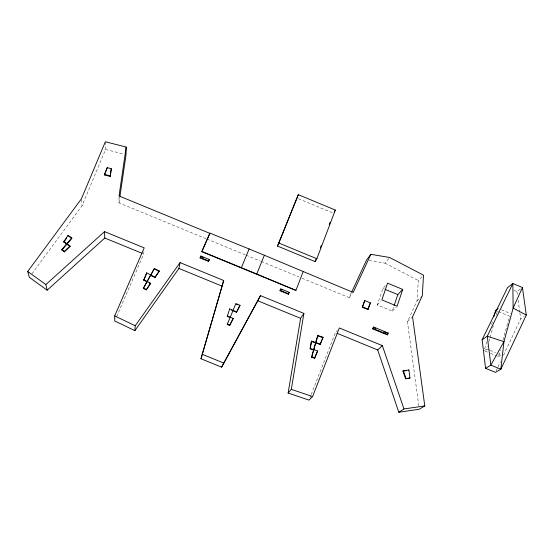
<?xml version="1.0" encoding="UTF-8"?>
<svg xmlns="http://www.w3.org/2000/svg" width="554" height="554" viewBox="0 0 554 554"><rect width="100%" height="100%" fill="white"/><g stroke="black" fill="none" stroke-linecap="round" stroke-linejoin="round"><path stroke-width="0.42" stroke-dasharray="2.77 2.08" d="M206.095 238.726L118.992 202.875L119.02 197.681M418.824 405.833L407.432 321.611L417.058 300.85L418.332 280.546L423.526 275.179M143.895 251.703L143.715 253.988L116.451 317.054M118.992 202.875L119.858 196.954M490.525 353.327L498.455 356.596L500.262 350.003M502.977 340.108L509.535 316.209L498.655 311.715M486.737 341.673L484.182 350.717L486.793 349.006L487.492 346.527M488.891 341.562L489.819 338.252M490.048 337.421L493.309 325.842M496.329 315.087L497.492 310.946M491.606 324.409L492.534 321.119M385.494 285.518L382.918 288.454L377.288 304.949L392.301 311.126L393.873 306.404M309.963 397.71L310.905 395.3M311.223 394.496L335.419 332.622L337.386 330.295M31.897 273.863L82.04 205.756L105.558 149.476L105.378 142.62M301.978 278.198L349.131 297.609L351.305 292.914M496.176 370.813L497.644 367.711M498.011 366.935L500.574 361.506M503.503 355.301L520.705 318.841L524.202 316.479M349.131 297.609L352.199 293.717M369.061 260.47L384.995 263.157L389.614 257.492M377.288 304.949L380.723 301.161M392.301 311.126L396.532 306.812M417.058 300.85L421.705 296.348M407.432 321.611L412.55 316.853M513.8 290.324L516.951 291.626L521.065 288.544M498.455 356.596L501.162 354.92L498.766 353.937M105.558 149.476L123.584 154.04M484.979 351.049L489.736 353.002M206.891 239.058L245.249 254.847M246.045 255.172L260.428 261.093M261.232 261.426L298.786 276.882M501.322 309.762L510.705 313.64M495.553 310.427L497.88 311.39M382.918 288.454L384.483 289.098M486.793 349.006L489.189 349.989M489.985 350.322L495.574 352.621M298.377 198.699L332.712 212.93M384.995 263.157L418.332 280.546M516.951 291.626L517.422 295.033M518.129 300.136L519.77 312.041M519.887 312.892L520.705 318.841M81.48 199.599L82.04 205.756"/><path stroke-width="0.83" d="M337.019 333.273L377.683 349.955L398.811 412.238L403.97 408.949L382.357 345.62L339.346 327.968L312.588 396.567L309.021 400.12L288.122 393.042L291.3 389.351L303.904 313.425L260.512 295.614L221.607 367.157L200.977 358.757L223.698 280.511L180.057 262.596L178.942 268.434L134.892 330.641L114.747 320.995L114.706 315.932L144.199 247.88L104.554 231.614L104.775 238.019L47.166 290.213L29.341 277.339L27.7 271.46L81.41 198.831L105.357 141.762L126.194 147.052L126.042 154.663L119.983 196.109M134.892 330.641L135.224 325.759L180.057 262.596M147.115 281.446L147.073 281.917L143.777 280.227L146.72 272.866L155.016 277.125L154.961 277.596L150.716 275.421L150.764 274.943M143.818 279.756L150.66 283.267L146.221 289.901L143.403 288.454L143.444 287.997L154.386 268.482L159.351 271.031L154.961 277.596M146.72 272.866L143.777 280.227M146.221 289.901L150.66 283.267M154.386 268.482L143.403 288.454M126.194 147.052L119.027 195.957L209.876 233.373L201.822 251.696L295.919 290.386L256.737 274.001L264.376 255.249L249.134 248.968L241.357 267.679L201.885 251.447L209.938 233.116L249.134 248.968M110.198 176.414L111.271 168.707L107.234 167.689L104.471 174.378L104.491 174.988L110.198 176.414L111.271 168.707M313.889 349.699L313.599 350.059L310.129 348.875L311.32 341.472L311.611 341.098L320.344 344.089L323.051 337.248L317.837 335.461L315.572 342.926L320.039 344.456L320.344 344.089M310.129 348.875L311.611 341.098M288.122 393.042L300.6 318.335L303.904 313.425M200.119 257.956L200.873 256.038L209.273 259.494L209.142 259.978L208.519 261.412L200.119 257.956L200.873 256.038M208.519 261.412L209.273 259.494M310.42 348.508L317.615 350.973L314.575 358.251L311.604 357.233L315.358 343.715M311.604 357.233L317.837 335.461M493.697 317.006L495.553 310.427L498.191 308.467M200.977 358.757L223.698 280.511M227.306 316.424L229.661 308.883L236.634 311.874L240.027 305.316L235.859 303.53L227.237 324.506L229.605 325.517L233.213 318.474L227.472 316.009L227.306 316.424L230.069 317.608M394.136 305.621L397.807 294.596L402.703 289.417L387.558 283.163L381.865 299.901L397.142 306.196L402.703 289.417M387.322 334.872L388.209 333.023L373.659 327.047L373.285 327.428L372.787 328.903L387.322 334.872L388.209 333.023M372.787 328.903L373.659 327.047M367.849 309.568L370.377 302.899L364.851 300.621L364.49 301.044L362.316 307.297L367.849 309.568L370.377 302.899M362.316 307.297L364.851 300.621M316.853 258.739L335.343 210.056L298.301 194.696L277.457 246.059L315.136 261.599L316.853 258.739L278.856 243.061L277.457 246.059M315.136 261.599L316.057 259.182M320.344 247.901L321.258 245.484M329.221 224.536L330.142 222.119M241.357 267.679L256.737 274.001M295.919 290.386L303.211 271.536L264.376 255.249M288.385 294.222L289.202 292.332L280.843 288.904L280.601 289.347L280.033 290.795L288.385 294.222L289.202 292.332M280.033 290.795L280.843 288.904M314.575 358.251L317.615 350.973M320.039 344.456L323.051 337.248M229.488 309.305L229.661 308.883M278.856 243.061L298.301 194.696M104.491 174.988L107.234 167.689M229.605 325.517L233.213 318.474M231.53 310.178L236.454 312.29L236.634 311.874M240.027 305.316L236.454 312.29M522.436 287.519L513.129 308.1L503.939 341.673L500.844 369.241L495.449 372.364L485.588 368.313L482.125 339.761L507.485 287.706L512.838 283.537L522.436 287.519L526.3 315.067L500.844 369.241L490.844 365.128L485.588 368.313M351.665 292.131L366.54 260.048L370.855 254.307L389.614 257.492L423.526 275.179L422.28 295.788L412.55 316.853L424.793 405.916L419.288 409.24L398.811 412.238M370.855 254.307L353.223 292.422L303.211 271.536M221.607 367.157L260.512 295.614M334.242 211.981L335.343 210.056M63.828 241.579L68.094 235.311L71.736 237.922L71.805 238.455L61.91 250.048L64.451 251.869L70.06 246.516L69.991 245.997L63.828 241.579L63.911 242.105L70.06 246.516M63.911 242.105L66.75 237.929M155.016 277.125L159.351 271.031M315.572 342.926L315.87 342.552M61.91 250.048L61.826 249.529L71.736 237.922M64.451 251.869L64.368 251.357L69.991 245.997M377.683 349.955L382.357 345.62M47.166 290.213L45.857 284.569L104.554 231.614M402.917 371.048L408.9 369.968L409.96 377.911L409.524 378.23L405.583 378.77L402.917 371.048L406.089 370.619M408.471 370.294L408.9 369.968M405.583 378.77L409.96 377.911M482.125 339.761L487.271 336.209L512.838 283.537L513.129 308.1L526.3 315.067M403.97 408.949L424.793 405.916M104.471 174.378L110.191 175.812M291.3 389.351L312.588 396.567M317.539 335.842L322.747 337.628M312.74 341.957L314.866 342.684M311.895 356.887L314.873 357.898M202.542 354.408L223.56 362.974M362.676 306.881L368.209 309.16M200.749 256.53L203.034 257.471M280.601 289.347L282.118 289.971M373.285 327.428L375.577 328.377M383.991 331.832L386.283 332.774M200.243 257.465L208.657 260.92M280.276 290.351L288.634 293.786M373.161 328.515L387.717 334.498M104.775 238.019L142.129 253.337M178.942 268.434L221.808 286.023M257.977 300.857L300.6 318.335M385.265 289.423L397.807 294.596M236.378 304.257L237.763 304.852M227.403 324.097L229.772 325.115M114.706 315.932L135.224 325.759M155.037 269.327L159.289 271.508M149.192 283.004L150.605 283.731M143.444 287.997L146.27 289.451M71.805 238.455L68.163 235.845L68.094 235.311M61.826 249.529L64.368 251.357M27.7 271.46L45.857 284.569M403.34 370.723L406.013 378.458M66.799 243.705L66.875 244.231M503.939 341.673L490.844 365.128L487.271 336.209L503.939 341.673"/></g></svg>
